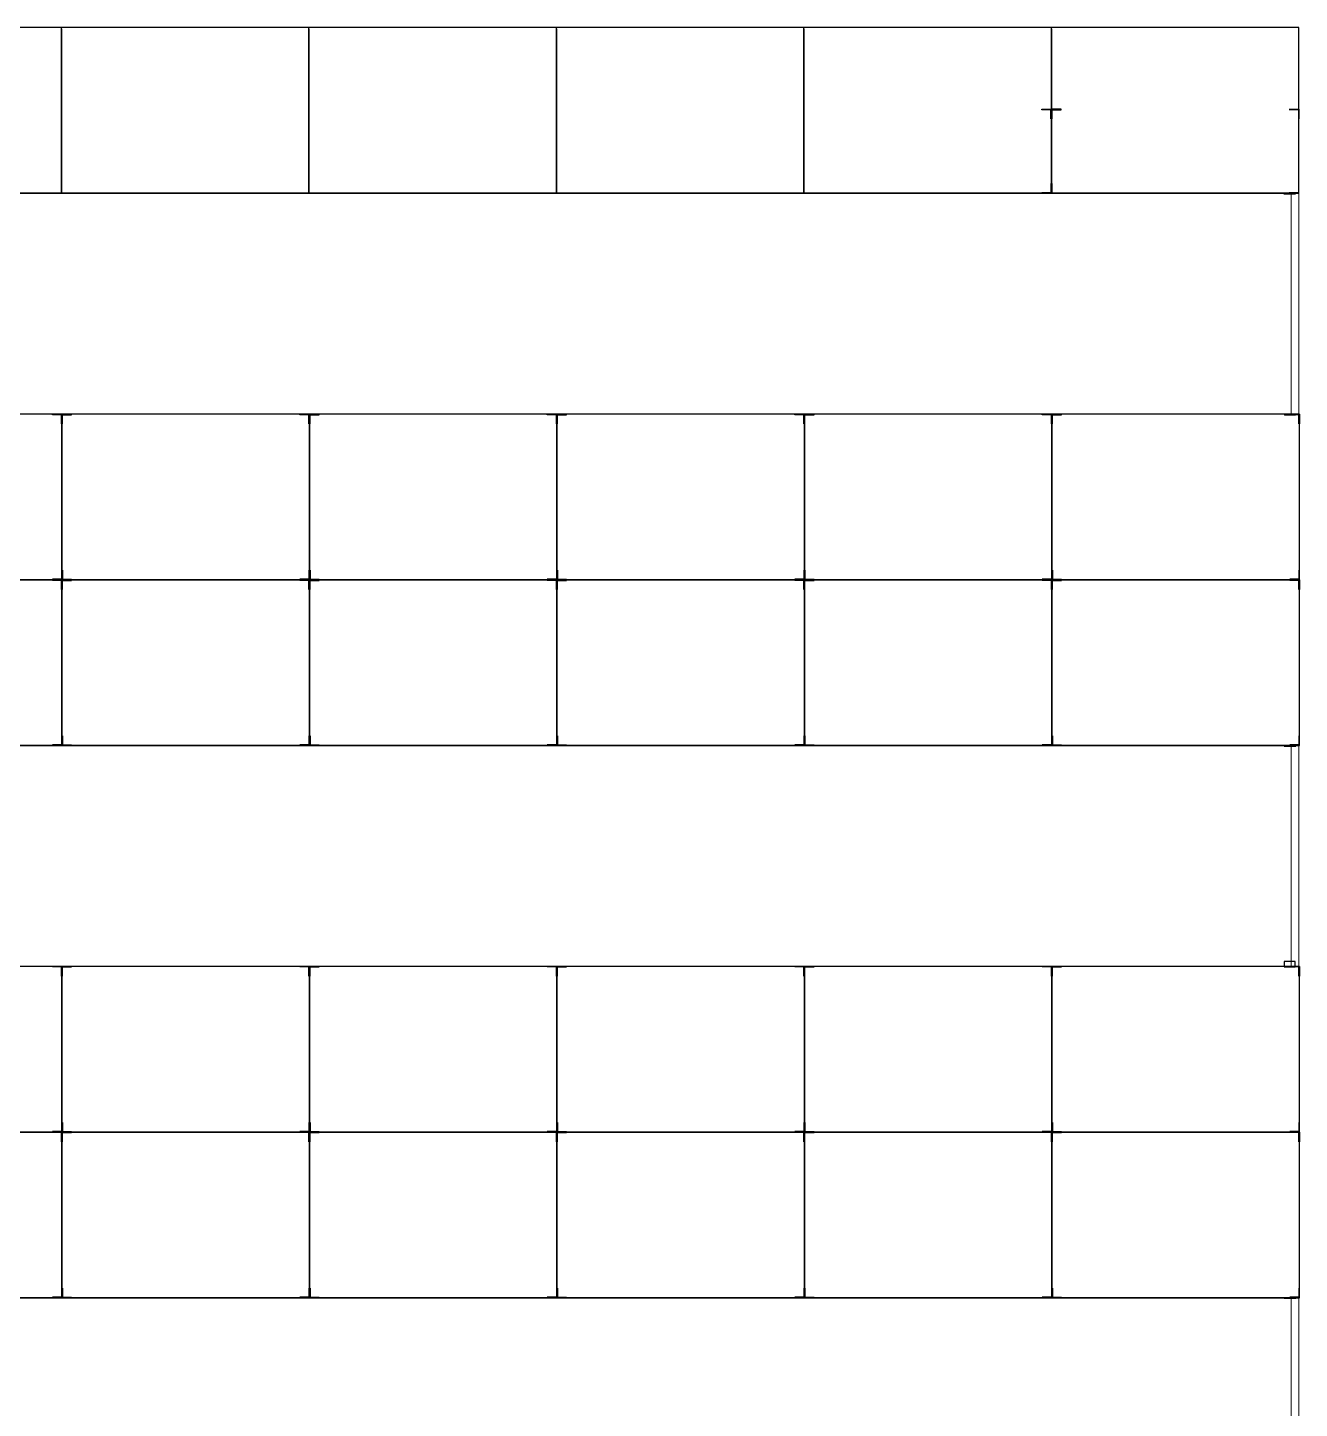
# Model space of a CAD drawing. Header units: millimetres. Extents: x 42 to 171, y 49 to 147.
# Drawn here: x 164.42 to 169.02, y 101.08 to 106.08 of the extents above; entities that cross this region are included whole.
import ezdxf

# ---------------------------------------------------------------- set-up
doc = ezdxf.new("R2010")
doc.units = ezdxf.units.MM
doc.layers.add('Mezzanine', color=160, linetype='Continuous')
doc.layers.add('WH', color=7, linetype='Continuous', lineweight=0)

msp = doc.modelspace()

# ---------------------------------------------------------------- linework, layer by layer
at = {"layer": 'Mezzanine', "color": 0}
for p, q in [((169.022253, 106.078935), (160.061175, 106.078935)), ((164.540718, 106.078935), (163.644411, 106.078935)), ((164.540718, 105.478935), (164.540718, 106.078935)), ((165.437025, 106.078935), (164.540718, 106.078935)), ((164.540718, 106.074922), (164.540718, 105.478935)), ((165.437025, 105.478935), (165.437025, 106.078935)), ((166.333332, 106.078935), (165.437025, 106.078935)), ((165.437025, 106.074922), (165.437025, 105.478935)), ((166.333332, 105.478935), (166.333332, 106.078935)), ((167.229639, 106.078935), (166.333332, 106.078935)), ((166.333332, 106.074922), (166.333332, 105.478935)), ((167.229639, 105.478935), (167.229639, 106.078935)), ((168.125946, 106.078935), (167.229639, 106.078935)), ((167.229639, 106.074922), (167.229639, 105.478935)), ((169.022253, 106.078935), (168.125946, 106.078935)), ((168.125946, 105.478935), (168.125946, 106.078935)), ((168.125946, 106.074922), (168.125946, 105.478935)), ((169.022253, 105.478935), (169.022253, 106.078935)), ((168.091511, 105.783309), (168.126368, 105.783309)), ((168.091511, 105.781309), (168.091511, 105.783309)), ((168.124376, 105.781309), (168.091511, 105.781309)), ((168.124376, 105.748309), (168.124376, 105.781309)), ((168.161224, 105.783309), (168.126368, 105.783309)), ((168.126368, 105.783309), (168.126368, 105.748309)), ((168.126368, 105.783309), (168.126368, 105.748309)), ((168.12836, 105.748309), (168.12836, 105.781309)), ((168.12836, 105.781309), (168.161224, 105.781309)), ((168.161224, 105.781309), (168.161224, 105.783309)), ((168.987818, 105.783309), (169.022675, 105.783309)), ((169.020683, 105.781309), (168.987818, 105.781309)), ((169.022675, 105.783309), (169.022675, 105.748309)), ((168.126368, 105.748309), (168.124376, 105.748309)), ((168.126368, 105.748309), (168.12836, 105.748309)), ((161.851797, 105.478935), (168.125946, 105.478935)), ((168.125946, 105.478935), (161.851797, 105.478935)), ((168.091089, 105.480935), (168.091089, 105.478935)), ((168.123954, 105.480935), (168.091089, 105.480935)), ((168.091089, 105.478935), (168.125946, 105.478935)), ((168.091089, 105.478935), (168.125946, 105.478935)), ((168.123954, 105.513935), (168.123954, 105.480935)), ((168.125946, 105.513935), (168.123954, 105.513935)), ((168.125946, 105.478935), (168.125946, 105.513935)), ((168.125946, 105.513935), (168.127938, 105.513935)), ((168.125946, 105.478935), (168.125946, 105.513935)), ((168.125946, 105.478935), (169.022253, 105.478935)), ((168.160802, 105.478935), (168.125946, 105.478935)), ((169.022253, 105.478935), (168.125946, 105.478935)), ((168.160802, 105.478935), (168.125946, 105.478935)), ((168.127938, 105.513935), (168.127938, 105.480935)), ((168.127938, 105.480935), (168.160802, 105.480935)), ((168.967955, 105.476935), (169.009684, 105.476935)), ((169.009547, 105.476935), (168.969547, 105.476935)), ((168.987396, 105.480935), (168.987396, 105.478935)), ((169.020261, 105.480935), (168.987396, 105.480935)), ((168.987396, 105.478935), (169.022253, 105.478935)), ((168.987396, 105.478935), (169.022253, 105.478935)), ((164.54271, 104.678935), (163.646403, 104.678935)), ((164.507853, 104.678935), (164.54271, 104.678935)), ((164.507853, 104.676935), (164.507853, 104.678935)), ((164.540718, 104.676935), (164.507853, 104.676935)), ((164.540718, 104.643935), (164.540718, 104.676935)), ((164.54271, 104.078935), (164.54271, 104.678935)), ((164.54271, 104.678935), (164.54271, 104.643935)), ((165.439017, 104.678935), (164.54271, 104.678935)), ((164.577566, 104.678935), (164.54271, 104.678935)), ((164.54271, 104.678935), (164.54271, 104.643935)), ((164.54271, 104.674922), (164.54271, 104.078935)), ((164.544701, 104.643935), (164.544701, 104.676935)), ((164.544701, 104.676935), (164.577566, 104.676935)), ((164.577566, 104.676935), (164.577566, 104.678935)), ((165.40416, 104.678935), (165.439017, 104.678935)), ((165.40416, 104.676935), (165.40416, 104.678935)), ((165.437025, 104.676935), (165.40416, 104.676935)), ((165.437025, 104.643935), (165.437025, 104.676935)), ((165.439017, 104.078935), (165.439017, 104.678935)), ((165.439017, 104.678935), (165.439017, 104.643935)), ((166.335324, 104.678935), (165.439017, 104.678935)), ((165.473873, 104.678935), (165.439017, 104.678935)), ((165.439017, 104.678935), (165.439017, 104.643935)), ((165.439017, 104.674922), (165.439017, 104.078935)), ((165.441008, 104.643935), (165.441008, 104.676935)), ((165.441008, 104.676935), (165.473873, 104.676935)), ((165.473873, 104.676935), (165.473873, 104.678935)), ((166.300467, 104.678935), (166.335324, 104.678935)), ((166.300467, 104.676935), (166.300467, 104.678935)), ((166.333332, 104.676935), (166.300467, 104.676935)), ((166.333332, 104.643935), (166.333332, 104.676935)), ((166.335324, 104.078935), (166.335324, 104.678935)), ((166.335324, 104.678935), (166.335324, 104.643935)), ((167.231631, 104.678935), (166.335324, 104.678935)), ((166.37018, 104.678935), (166.335324, 104.678935)), ((166.335324, 104.678935), (166.335324, 104.643935)), ((166.335324, 104.674922), (166.335324, 104.078935)), ((166.337315, 104.643935), (166.337315, 104.676935)), ((166.337315, 104.676935), (166.37018, 104.676935)), ((166.37018, 104.676935), (166.37018, 104.678935)), ((167.196774, 104.678935), (167.231631, 104.678935)), ((167.196774, 104.676935), (167.196774, 104.678935)), ((167.229639, 104.676935), (167.196774, 104.676935)), ((167.229639, 104.643935), (167.229639, 104.676935)), ((167.231631, 104.078935), (167.231631, 104.678935)), ((167.231631, 104.678935), (167.231631, 104.643935)), ((168.127938, 104.678935), (167.231631, 104.678935)), ((167.266487, 104.678935), (167.231631, 104.678935)), ((167.231631, 104.678935), (167.231631, 104.643935)), ((167.231631, 104.674922), (167.231631, 104.078935)), ((167.233622, 104.643935), (167.233622, 104.676935)), ((167.233622, 104.676935), (167.266487, 104.676935)), ((167.266487, 104.676935), (167.266487, 104.678935)), ((168.093081, 104.678935), (168.127938, 104.678935)), ((168.093081, 104.676935), (168.093081, 104.678935)), ((168.125946, 104.676935), (168.093081, 104.676935)), ((168.125946, 104.643935), (168.125946, 104.676935)), ((169.024245, 104.678935), (168.127938, 104.678935)), ((168.162794, 104.678935), (168.127938, 104.678935)), ((168.127938, 104.678935), (168.127938, 104.643935)), ((168.127938, 104.078935), (168.127938, 104.678935)), ((168.127938, 104.678935), (168.127938, 104.643935)), ((168.127938, 104.674922), (168.127938, 104.078935)), ((168.129929, 104.643935), (168.129929, 104.676935)), ((168.129929, 104.676935), (168.162794, 104.676935)), ((168.162794, 104.676935), (168.162794, 104.678935)), ((169.011402, 104.676935), (168.969673, 104.676935)), ((168.96981, 104.676935), (169.00981, 104.676935)), ((168.989388, 104.678935), (169.024245, 104.678935)), ((168.989388, 104.676935), (168.989388, 104.678935)), ((169.022253, 104.676935), (168.989388, 104.676935)), ((169.022253, 104.643935), (169.022253, 104.676935)), ((169.024245, 104.078935), (169.024245, 104.678935)), ((169.024245, 104.678935), (169.024245, 104.643935)), ((164.54271, 104.643935), (164.540718, 104.643935)), ((164.54271, 104.643935), (164.544701, 104.643935)), ((165.439017, 104.643935), (165.437025, 104.643935)), ((165.439017, 104.643935), (165.441008, 104.643935)), ((166.335324, 104.643935), (166.333332, 104.643935)), ((166.335324, 104.643935), (166.337315, 104.643935)), ((167.231631, 104.643935), (167.229639, 104.643935)), ((167.231631, 104.643935), (167.233622, 104.643935)), ((168.127938, 104.643935), (168.125946, 104.643935)), ((168.127938, 104.643935), (168.129929, 104.643935)), ((169.024245, 104.643935), (169.022253, 104.643935)), ((164.54271, 104.078935), (163.646403, 104.078935)), ((163.646403, 104.078935), (164.54271, 104.078935)), ((164.54271, 104.078935), (163.646403, 104.078935)), ((164.507853, 104.080935), (164.507853, 104.078935)), ((164.540718, 104.080935), (164.507853, 104.080935)), ((164.507853, 104.078935), (164.54271, 104.078935)), ((164.507853, 104.076935), (164.507853, 104.078935)), ((164.507853, 104.078935), (164.54271, 104.078935)), ((164.507853, 104.078935), (164.54271, 104.078935)), ((164.540718, 104.076935), (164.507853, 104.076935)), ((164.540718, 104.113935), (164.540718, 104.080935)), ((164.54271, 104.113935), (164.540718, 104.113935)), ((164.540718, 104.043935), (164.540718, 104.076935)), ((164.54271, 104.078935), (164.54271, 104.113935)), ((164.54271, 104.078935), (164.54271, 104.113935)), ((164.54271, 104.113935), (164.544701, 104.113935)), ((164.54271, 103.478935), (164.54271, 104.078935)), ((164.54271, 104.078935), (164.54271, 104.043935)), ((165.439017, 104.078935), (164.54271, 104.078935)), ((164.577566, 104.078935), (164.54271, 104.078935)), ((164.54271, 104.078935), (164.54271, 104.043935)), ((164.54271, 104.078935), (165.439017, 104.078935)), ((164.577566, 104.078935), (164.54271, 104.078935)), ((165.439017, 104.078935), (164.54271, 104.078935)), ((164.577566, 104.078935), (164.54271, 104.078935)), ((164.54271, 104.074922), (164.54271, 103.478935)), ((164.544701, 104.113935), (164.544701, 104.080935)), ((164.544701, 104.080935), (164.577566, 104.080935)), ((164.544701, 104.043935), (164.544701, 104.076935)), ((164.544701, 104.076935), (164.577566, 104.076935)), ((164.577566, 104.080935), (164.577566, 104.078935)), ((164.577566, 104.076935), (164.577566, 104.078935)), ((165.40416, 104.080935), (165.40416, 104.078935)), ((165.437025, 104.080935), (165.40416, 104.080935)), ((165.40416, 104.078935), (165.439017, 104.078935)), ((165.40416, 104.076935), (165.40416, 104.078935)), ((165.40416, 104.078935), (165.439017, 104.078935)), ((165.40416, 104.078935), (165.439017, 104.078935)), ((165.437025, 104.076935), (165.40416, 104.076935)), ((165.437025, 104.113935), (165.437025, 104.080935)), ((165.439017, 104.113935), (165.437025, 104.113935)), ((165.437025, 104.043935), (165.437025, 104.076935)), ((165.439017, 104.078935), (165.439017, 104.113935)), ((165.439017, 104.078935), (165.439017, 104.113935)), ((165.439017, 104.113935), (165.441008, 104.113935)), ((165.439017, 103.478935), (165.439017, 104.078935)), ((165.439017, 104.078935), (165.439017, 104.043935)), ((166.335324, 104.078935), (165.439017, 104.078935)), ((165.473873, 104.078935), (165.439017, 104.078935)), ((165.439017, 104.078935), (165.439017, 104.043935)), ((165.439017, 104.078935), (166.335324, 104.078935)), ((165.473873, 104.078935), (165.439017, 104.078935)), ((166.335324, 104.078935), (165.439017, 104.078935)), ((165.473873, 104.078935), (165.439017, 104.078935)), ((165.439017, 104.074922), (165.439017, 103.478935)), ((165.441008, 104.113935), (165.441008, 104.080935)), ((165.441008, 104.080935), (165.473873, 104.080935)), ((165.441008, 104.043935), (165.441008, 104.076935)), ((165.441008, 104.076935), (165.473873, 104.076935)), ((165.473873, 104.080935), (165.473873, 104.078935)), ((165.473873, 104.076935), (165.473873, 104.078935)), ((166.300467, 104.080935), (166.300467, 104.078935)), ((166.333332, 104.080935), (166.300467, 104.080935)), ((166.300467, 104.078935), (166.335324, 104.078935)), ((166.300467, 104.076935), (166.300467, 104.078935)), ((166.300467, 104.078935), (166.335324, 104.078935)), ((166.300467, 104.078935), (166.335324, 104.078935)), ((166.333332, 104.076935), (166.300467, 104.076935)), ((166.333332, 104.113935), (166.333332, 104.080935)), ((166.335324, 104.113935), (166.333332, 104.113935)), ((166.333332, 104.043935), (166.333332, 104.076935)), ((166.335324, 104.078935), (166.335324, 104.113935)), ((166.335324, 104.078935), (166.335324, 104.113935)), ((166.335324, 104.113935), (166.337315, 104.113935)), ((166.335324, 103.478935), (166.335324, 104.078935)), ((166.335324, 104.078935), (166.335324, 104.043935)), ((167.231631, 104.078935), (166.335324, 104.078935)), ((166.37018, 104.078935), (166.335324, 104.078935)), ((166.335324, 104.078935), (166.335324, 104.043935)), ((166.335324, 104.078935), (167.231631, 104.078935)), ((166.37018, 104.078935), (166.335324, 104.078935)), ((167.231631, 104.078935), (166.335324, 104.078935)), ((166.37018, 104.078935), (166.335324, 104.078935)), ((166.335324, 104.074922), (166.335324, 103.478935)), ((166.337315, 104.113935), (166.337315, 104.080935)), ((166.337315, 104.080935), (166.37018, 104.080935)), ((166.337315, 104.043935), (166.337315, 104.076935)), ((166.337315, 104.076935), (166.37018, 104.076935)), ((166.37018, 104.080935), (166.37018, 104.078935)), ((166.37018, 104.076935), (166.37018, 104.078935)), ((167.196774, 104.080935), (167.196774, 104.078935)), ((167.229639, 104.080935), (167.196774, 104.080935)), ((167.196774, 104.078935), (167.231631, 104.078935)), ((167.196774, 104.076935), (167.196774, 104.078935)), ((167.196774, 104.078935), (167.231631, 104.078935)), ((167.196774, 104.078935), (167.231631, 104.078935)), ((167.229639, 104.076935), (167.196774, 104.076935)), ((167.229639, 104.113935), (167.229639, 104.080935)), ((167.231631, 104.113935), (167.229639, 104.113935)), ((167.229639, 104.043935), (167.229639, 104.076935)), ((167.231631, 104.078935), (167.231631, 104.113935)), ((167.231631, 104.078935), (167.231631, 104.113935)), ((167.231631, 104.113935), (167.233622, 104.113935)), ((167.231631, 103.478935), (167.231631, 104.078935)), ((167.231631, 104.078935), (167.231631, 104.043935)), ((168.127938, 104.078935), (167.231631, 104.078935)), ((167.266487, 104.078935), (167.231631, 104.078935)), ((167.231631, 104.078935), (167.231631, 104.043935)), ((167.231631, 104.078935), (168.127938, 104.078935)), ((167.266487, 104.078935), (167.231631, 104.078935)), ((168.127938, 104.078935), (167.231631, 104.078935)), ((167.266487, 104.078935), (167.231631, 104.078935)), ((167.231631, 104.074922), (167.231631, 103.478935)), ((167.233622, 104.113935), (167.233622, 104.080935)), ((167.233622, 104.080935), (167.266487, 104.080935)), ((167.233622, 104.043935), (167.233622, 104.076935)), ((167.233622, 104.076935), (167.266487, 104.076935)), ((167.266487, 104.080935), (167.266487, 104.078935)), ((167.266487, 104.076935), (167.266487, 104.078935)), ((168.093081, 104.080935), (168.093081, 104.078935)), ((168.125946, 104.080935), (168.093081, 104.080935)), ((168.093081, 104.078935), (168.127938, 104.078935)), ((168.093081, 104.076935), (168.093081, 104.078935)), ((168.093081, 104.078935), (168.127938, 104.078935)), ((168.093081, 104.078935), (168.127938, 104.078935)), ((168.125946, 104.076935), (168.093081, 104.076935)), ((168.125946, 104.113935), (168.125946, 104.080935)), ((168.127938, 104.113935), (168.125946, 104.113935)), ((168.125946, 104.043935), (168.125946, 104.076935)), ((168.127938, 104.078935), (168.127938, 104.113935)), ((168.127938, 104.113935), (168.129929, 104.113935)), ((168.127938, 104.078935), (168.127938, 104.113935)), ((168.127938, 104.078935), (169.024245, 104.078935)), ((168.162794, 104.078935), (168.127938, 104.078935)), ((169.024245, 104.078935), (168.127938, 104.078935)), ((168.162794, 104.078935), (168.127938, 104.078935)), ((169.024245, 104.078935), (168.127938, 104.078935)), ((168.162794, 104.078935), (168.127938, 104.078935)), ((168.127938, 104.078935), (168.127938, 104.043935)), ((168.127938, 103.478935), (168.127938, 104.078935)), ((168.127938, 104.078935), (168.127938, 104.043935)), ((168.127938, 104.074922), (168.127938, 103.478935)), ((168.129929, 104.113935), (168.129929, 104.080935)), ((168.129929, 104.080935), (168.162794, 104.080935)), ((168.129929, 104.043935), (168.129929, 104.076935)), ((168.129929, 104.076935), (168.162794, 104.076935)), ((168.162794, 104.080935), (168.162794, 104.078935)), ((168.162794, 104.076935), (168.162794, 104.078935)), ((168.989388, 104.080935), (168.989388, 104.078935)), ((169.022253, 104.080935), (168.989388, 104.080935)), ((168.989388, 104.078935), (169.024245, 104.078935)), ((168.989388, 104.078935), (169.024245, 104.078935)), ((168.989388, 104.078935), (169.024245, 104.078935)), ((168.989388, 104.076935), (168.989388, 104.078935)), ((169.022253, 104.076935), (168.989388, 104.076935)), ((169.022253, 104.113935), (169.022253, 104.080935)), ((169.024245, 104.113935), (169.022253, 104.113935)), ((169.022253, 104.043935), (169.022253, 104.076935)), ((169.024245, 104.078935), (169.024245, 104.113935)), ((169.024245, 103.478935), (169.024245, 104.078935)), ((169.024245, 104.078935), (169.024245, 104.043935)), ((164.54271, 104.043935), (164.540718, 104.043935)), ((164.54271, 104.043935), (164.544701, 104.043935)), ((165.439017, 104.043935), (165.437025, 104.043935)), ((165.439017, 104.043935), (165.441008, 104.043935)), ((166.335324, 104.043935), (166.333332, 104.043935)), ((166.335324, 104.043935), (166.337315, 104.043935)), ((167.231631, 104.043935), (167.229639, 104.043935)), ((167.231631, 104.043935), (167.233622, 104.043935)), ((168.127938, 104.043935), (168.125946, 104.043935)), ((168.127938, 104.043935), (168.129929, 104.043935)), ((169.024245, 104.043935), (169.022253, 104.043935)), ((163.646403, 103.478935), (164.54271, 103.478935)), ((164.54271, 103.478935), (163.646403, 103.478935)), ((164.507853, 103.480935), (164.507853, 103.478935)), ((164.540718, 103.480935), (164.507853, 103.480935)), ((164.507853, 103.478935), (164.54271, 103.478935)), ((164.507853, 103.478935), (164.54271, 103.478935)), ((164.540718, 103.513935), (164.540718, 103.480935)), ((164.54271, 103.513935), (164.540718, 103.513935)), ((164.54271, 103.478935), (164.54271, 103.513935)), ((164.54271, 103.478935), (164.54271, 103.513935)), ((164.54271, 103.513935), (164.544701, 103.513935)), ((164.54271, 103.478935), (165.439017, 103.478935)), ((164.577566, 103.478935), (164.54271, 103.478935)), ((165.439017, 103.478935), (164.54271, 103.478935)), ((164.577566, 103.478935), (164.54271, 103.478935)), ((164.544701, 103.513935), (164.544701, 103.480935)), ((164.544701, 103.480935), (164.577566, 103.480935)), ((164.577566, 103.480935), (164.577566, 103.478935)), ((165.40416, 103.480935), (165.40416, 103.478935)), ((165.437025, 103.480935), (165.40416, 103.480935)), ((165.40416, 103.478935), (165.439017, 103.478935)), ((165.40416, 103.478935), (165.439017, 103.478935)), ((165.437025, 103.513935), (165.437025, 103.480935)), ((165.439017, 103.513935), (165.437025, 103.513935)), ((165.439017, 103.478935), (165.439017, 103.513935)), ((165.439017, 103.478935), (165.439017, 103.513935)), ((165.439017, 103.513935), (165.441008, 103.513935)), ((165.439017, 103.478935), (166.335324, 103.478935)), ((165.473873, 103.478935), (165.439017, 103.478935)), ((166.335324, 103.478935), (165.439017, 103.478935)), ((165.473873, 103.478935), (165.439017, 103.478935)), ((165.441008, 103.513935), (165.441008, 103.480935)), ((165.441008, 103.480935), (165.473873, 103.480935)), ((165.473873, 103.480935), (165.473873, 103.478935)), ((166.300467, 103.480935), (166.300467, 103.478935)), ((166.333332, 103.480935), (166.300467, 103.480935)), ((166.300467, 103.478935), (166.335324, 103.478935)), ((166.300467, 103.478935), (166.335324, 103.478935)), ((166.333332, 103.513935), (166.333332, 103.480935)), ((166.335324, 103.513935), (166.333332, 103.513935)), ((166.335324, 103.478935), (166.335324, 103.513935)), ((166.335324, 103.478935), (166.335324, 103.513935)), ((166.335324, 103.513935), (166.337315, 103.513935)), ((166.335324, 103.478935), (167.231631, 103.478935)), ((166.37018, 103.478935), (166.335324, 103.478935)), ((167.231631, 103.478935), (166.335324, 103.478935)), ((166.37018, 103.478935), (166.335324, 103.478935)), ((166.337315, 103.513935), (166.337315, 103.480935)), ((166.337315, 103.480935), (166.37018, 103.480935)), ((166.37018, 103.480935), (166.37018, 103.478935)), ((167.196774, 103.480935), (167.196774, 103.478935)), ((167.229639, 103.480935), (167.196774, 103.480935)), ((167.196774, 103.478935), (167.231631, 103.478935)), ((167.196774, 103.478935), (167.231631, 103.478935)), ((167.229639, 103.513935), (167.229639, 103.480935)), ((167.231631, 103.513935), (167.229639, 103.513935)), ((167.231631, 103.478935), (167.231631, 103.513935)), ((167.231631, 103.478935), (167.231631, 103.513935)), ((167.231631, 103.513935), (167.233622, 103.513935)), ((167.231631, 103.478935), (168.127938, 103.478935)), ((167.266487, 103.478935), (167.231631, 103.478935)), ((168.127938, 103.478935), (167.231631, 103.478935)), ((167.266487, 103.478935), (167.231631, 103.478935)), ((167.233622, 103.513935), (167.233622, 103.480935)), ((167.233622, 103.480935), (167.266487, 103.480935)), ((167.266487, 103.480935), (167.266487, 103.478935)), ((168.093081, 103.480935), (168.093081, 103.478935)), ((168.125946, 103.480935), (168.093081, 103.480935)), ((168.093081, 103.478935), (168.127938, 103.478935)), ((168.093081, 103.478935), (168.127938, 103.478935)), ((168.125946, 103.513935), (168.125946, 103.480935)), ((168.127938, 103.513935), (168.125946, 103.513935)), ((168.127938, 103.478935), (168.127938, 103.513935)), ((168.127938, 103.513935), (168.129929, 103.513935)), ((168.127938, 103.478935), (168.127938, 103.513935)), ((168.127938, 103.478935), (169.024245, 103.478935)), ((168.162794, 103.478935), (168.127938, 103.478935)), ((169.024245, 103.478935), (168.127938, 103.478935)), ((168.162794, 103.478935), (168.127938, 103.478935)), ((168.129929, 103.513935), (168.129929, 103.480935)), ((168.129929, 103.480935), (168.162794, 103.480935)), ((168.162794, 103.480935), (168.162794, 103.478935)), ((168.969525, 103.476928), (169.011253, 103.476928)), ((169.011117, 103.476928), (168.971117, 103.476928)), ((168.989388, 103.480935), (168.989388, 103.478935)), ((169.022253, 103.480935), (168.989388, 103.480935)), ((168.989388, 103.478935), (169.024245, 103.478935)), ((168.989388, 103.478935), (169.024245, 103.478935)), ((169.022253, 103.513935), (169.022253, 103.480935)), ((169.024245, 103.513935), (169.022253, 103.513935)), ((169.024245, 103.478935), (169.024245, 103.513935)), ((164.54271, 102.678935), (163.646403, 102.678935)), ((164.507853, 102.678935), (164.54271, 102.678935)), ((164.507853, 102.676935), (164.507853, 102.678935)), ((164.540718, 102.676935), (164.507853, 102.676935)), ((164.540718, 102.643935), (164.540718, 102.676935)), ((164.54271, 102.078935), (164.54271, 102.678935)), ((164.54271, 102.678935), (164.54271, 102.643935)), ((165.439017, 102.678935), (164.54271, 102.678935)), ((164.577566, 102.678935), (164.54271, 102.678935)), ((164.54271, 102.678935), (164.54271, 102.643935)), ((164.54271, 102.674922), (164.54271, 102.078935)), ((164.544701, 102.643935), (164.544701, 102.676935)), ((164.544701, 102.676935), (164.577566, 102.676935)), ((164.577566, 102.676935), (164.577566, 102.678935)), ((165.40416, 102.678935), (165.439017, 102.678935)), ((165.40416, 102.676935), (165.40416, 102.678935)), ((165.437025, 102.676935), (165.40416, 102.676935)), ((165.437025, 102.643935), (165.437025, 102.676935)), ((165.439017, 102.078935), (165.439017, 102.678935)), ((165.439017, 102.678935), (165.439017, 102.643935)), ((166.335324, 102.678935), (165.439017, 102.678935)), ((165.473873, 102.678935), (165.439017, 102.678935)), ((165.439017, 102.678935), (165.439017, 102.643935)), ((165.439017, 102.674922), (165.439017, 102.078935)), ((165.441008, 102.643935), (165.441008, 102.676935)), ((165.441008, 102.676935), (165.473873, 102.676935)), ((165.473873, 102.676935), (165.473873, 102.678935)), ((166.300467, 102.678935), (166.335324, 102.678935)), ((166.300467, 102.676935), (166.300467, 102.678935)), ((166.333332, 102.676935), (166.300467, 102.676935)), ((166.333332, 102.643935), (166.333332, 102.676935)), ((166.335324, 102.078935), (166.335324, 102.678935)), ((166.335324, 102.678935), (166.335324, 102.643935)), ((167.231631, 102.678935), (166.335324, 102.678935)), ((166.37018, 102.678935), (166.335324, 102.678935)), ((166.335324, 102.678935), (166.335324, 102.643935)), ((166.335324, 102.674922), (166.335324, 102.078935)), ((166.337315, 102.643935), (166.337315, 102.676935)), ((166.337315, 102.676935), (166.37018, 102.676935)), ((166.37018, 102.676935), (166.37018, 102.678935)), ((167.196774, 102.678935), (167.231631, 102.678935)), ((167.196774, 102.676935), (167.196774, 102.678935)), ((167.229639, 102.676935), (167.196774, 102.676935)), ((167.229639, 102.643935), (167.229639, 102.676935)), ((167.231631, 102.078935), (167.231631, 102.678935)), ((167.231631, 102.678935), (167.231631, 102.643935)), ((168.127938, 102.678935), (167.231631, 102.678935)), ((167.266487, 102.678935), (167.231631, 102.678935)), ((167.231631, 102.678935), (167.231631, 102.643935)), ((167.231631, 102.674922), (167.231631, 102.078935)), ((167.233622, 102.643935), (167.233622, 102.676935)), ((167.233622, 102.676935), (167.266487, 102.676935)), ((167.266487, 102.676935), (167.266487, 102.678935)), ((168.093081, 102.678935), (168.127938, 102.678935)), ((168.093081, 102.676935), (168.093081, 102.678935)), ((168.125946, 102.676935), (168.093081, 102.676935)), ((168.125946, 102.643935), (168.125946, 102.676935)), ((169.024245, 102.678935), (168.127938, 102.678935)), ((168.162794, 102.678935), (168.127938, 102.678935)), ((168.127938, 102.678935), (168.127938, 102.643935)), ((168.127938, 102.078935), (168.127938, 102.678935)), ((168.127938, 102.678935), (168.127938, 102.643935)), ((168.127938, 102.674922), (168.127938, 102.078935)), ((168.129929, 102.643935), (168.129929, 102.676935)), ((168.129929, 102.676935), (168.162794, 102.676935)), ((168.162794, 102.676935), (168.162794, 102.678935)), ((169.01098, 102.676928), (168.969251, 102.676928)), ((168.969388, 102.696928), (168.969388, 102.676928)), ((169.009388, 102.696928), (168.969388, 102.696928)), ((168.969388, 102.676928), (169.009388, 102.676928)), ((168.989388, 102.678935), (169.024245, 102.678935)), ((168.989388, 102.676935), (168.989388, 102.678935)), ((169.022253, 102.676935), (168.989388, 102.676935)), ((169.009388, 102.676928), (169.009388, 102.696928)), ((169.022253, 102.643935), (169.022253, 102.676935)), ((169.024245, 102.078935), (169.024245, 102.678935)), ((169.024245, 102.678935), (169.024245, 102.643935)), ((164.54271, 102.643935), (164.540718, 102.643935)), ((164.54271, 102.643935), (164.544701, 102.643935)), ((165.439017, 102.643935), (165.437025, 102.643935)), ((165.439017, 102.643935), (165.441008, 102.643935)), ((166.335324, 102.643935), (166.333332, 102.643935)), ((166.335324, 102.643935), (166.337315, 102.643935)), ((167.231631, 102.643935), (167.229639, 102.643935)), ((167.231631, 102.643935), (167.233622, 102.643935)), ((168.127938, 102.643935), (168.125946, 102.643935)), ((168.127938, 102.643935), (168.129929, 102.643935)), ((169.024245, 102.643935), (169.022253, 102.643935)), ((164.54271, 102.078935), (163.646403, 102.078935)), ((163.646403, 102.078935), (164.54271, 102.078935)), ((164.54271, 102.078935), (163.646403, 102.078935)), ((164.507853, 102.080935), (164.507853, 102.078935)), ((164.540718, 102.080935), (164.507853, 102.080935)), ((164.507853, 102.078935), (164.54271, 102.078935)), ((164.507853, 102.076935), (164.507853, 102.078935)), ((164.507853, 102.078935), (164.54271, 102.078935)), ((164.507853, 102.078935), (164.54271, 102.078935)), ((164.540718, 102.076935), (164.507853, 102.076935)), ((164.540718, 102.113935), (164.540718, 102.080935)), ((164.54271, 102.113935), (164.540718, 102.113935)), ((164.540718, 102.043935), (164.540718, 102.076935)), ((164.54271, 102.078935), (164.54271, 102.113935)), ((164.54271, 102.078935), (164.54271, 102.113935)), ((164.54271, 102.113935), (164.544701, 102.113935)), ((164.54271, 101.478935), (164.54271, 102.078935)), ((164.54271, 102.078935), (164.54271, 102.043935)), ((165.439017, 102.078935), (164.54271, 102.078935)), ((164.577566, 102.078935), (164.54271, 102.078935)), ((164.54271, 102.078935), (164.54271, 102.043935)), ((164.54271, 102.078935), (165.439017, 102.078935)), ((164.577566, 102.078935), (164.54271, 102.078935)), ((165.439017, 102.078935), (164.54271, 102.078935)), ((164.577566, 102.078935), (164.54271, 102.078935)), ((164.54271, 102.074922), (164.54271, 101.478935)), ((164.544701, 102.113935), (164.544701, 102.080935)), ((164.544701, 102.080935), (164.577566, 102.080935)), ((164.544701, 102.043935), (164.544701, 102.076935)), ((164.544701, 102.076935), (164.577566, 102.076935)), ((164.577566, 102.080935), (164.577566, 102.078935)), ((164.577566, 102.076935), (164.577566, 102.078935)), ((165.40416, 102.080935), (165.40416, 102.078935)), ((165.437025, 102.080935), (165.40416, 102.080935)), ((165.40416, 102.078935), (165.439017, 102.078935)), ((165.40416, 102.076935), (165.40416, 102.078935)), ((165.40416, 102.078935), (165.439017, 102.078935)), ((165.40416, 102.078935), (165.439017, 102.078935)), ((165.437025, 102.076935), (165.40416, 102.076935)), ((165.437025, 102.113935), (165.437025, 102.080935)), ((165.439017, 102.113935), (165.437025, 102.113935)), ((165.437025, 102.043935), (165.437025, 102.076935)), ((165.439017, 102.078935), (165.439017, 102.113935)), ((165.439017, 102.078935), (165.439017, 102.113935)), ((165.439017, 102.113935), (165.441008, 102.113935)), ((165.439017, 101.478935), (165.439017, 102.078935)), ((165.439017, 102.078935), (165.439017, 102.043935)), ((166.335324, 102.078935), (165.439017, 102.078935)), ((165.473873, 102.078935), (165.439017, 102.078935)), ((165.439017, 102.078935), (165.439017, 102.043935)), ((165.439017, 102.078935), (166.335324, 102.078935)), ((165.473873, 102.078935), (165.439017, 102.078935)), ((166.335324, 102.078935), (165.439017, 102.078935)), ((165.473873, 102.078935), (165.439017, 102.078935)), ((165.439017, 102.074922), (165.439017, 101.478935)), ((165.441008, 102.113935), (165.441008, 102.080935)), ((165.441008, 102.080935), (165.473873, 102.080935)), ((165.441008, 102.043935), (165.441008, 102.076935)), ((165.441008, 102.076935), (165.473873, 102.076935)), ((165.473873, 102.080935), (165.473873, 102.078935)), ((165.473873, 102.076935), (165.473873, 102.078935)), ((166.300467, 102.080935), (166.300467, 102.078935)), ((166.333332, 102.080935), (166.300467, 102.080935)), ((166.300467, 102.078935), (166.335324, 102.078935)), ((166.300467, 102.076935), (166.300467, 102.078935)), ((166.300467, 102.078935), (166.335324, 102.078935)), ((166.300467, 102.078935), (166.335324, 102.078935)), ((166.333332, 102.076935), (166.300467, 102.076935)), ((166.333332, 102.113935), (166.333332, 102.080935)), ((166.335324, 102.113935), (166.333332, 102.113935)), ((166.333332, 102.043935), (166.333332, 102.076935)), ((166.335324, 102.078935), (166.335324, 102.113935)), ((166.335324, 102.078935), (166.335324, 102.113935)), ((166.335324, 102.113935), (166.337315, 102.113935)), ((166.335324, 101.478935), (166.335324, 102.078935)), ((166.335324, 102.078935), (166.335324, 102.043935)), ((167.231631, 102.078935), (166.335324, 102.078935)), ((166.37018, 102.078935), (166.335324, 102.078935)), ((166.335324, 102.078935), (166.335324, 102.043935)), ((166.335324, 102.078935), (167.231631, 102.078935)), ((166.37018, 102.078935), (166.335324, 102.078935)), ((167.231631, 102.078935), (166.335324, 102.078935)), ((166.37018, 102.078935), (166.335324, 102.078935)), ((166.335324, 102.074922), (166.335324, 101.478935)), ((166.337315, 102.113935), (166.337315, 102.080935)), ((166.337315, 102.080935), (166.37018, 102.080935)), ((166.337315, 102.043935), (166.337315, 102.076935)), ((166.337315, 102.076935), (166.37018, 102.076935)), ((166.37018, 102.080935), (166.37018, 102.078935)), ((166.37018, 102.076935), (166.37018, 102.078935)), ((167.196774, 102.080935), (167.196774, 102.078935)), ((167.229639, 102.080935), (167.196774, 102.080935)), ((167.196774, 102.078935), (167.231631, 102.078935)), ((167.196774, 102.076935), (167.196774, 102.078935)), ((167.196774, 102.078935), (167.231631, 102.078935)), ((167.196774, 102.078935), (167.231631, 102.078935)), ((167.229639, 102.076935), (167.196774, 102.076935)), ((167.229639, 102.113935), (167.229639, 102.080935)), ((167.231631, 102.113935), (167.229639, 102.113935)), ((167.229639, 102.043935), (167.229639, 102.076935)), ((167.231631, 102.078935), (167.231631, 102.113935)), ((167.231631, 102.078935), (167.231631, 102.113935)), ((167.231631, 102.113935), (167.233622, 102.113935)), ((167.231631, 101.478935), (167.231631, 102.078935)), ((167.231631, 102.078935), (167.231631, 102.043935)), ((168.127938, 102.078935), (167.231631, 102.078935)), ((167.266487, 102.078935), (167.231631, 102.078935)), ((167.231631, 102.078935), (167.231631, 102.043935)), ((167.231631, 102.078935), (168.127938, 102.078935)), ((167.266487, 102.078935), (167.231631, 102.078935)), ((168.127938, 102.078935), (167.231631, 102.078935)), ((167.266487, 102.078935), (167.231631, 102.078935)), ((167.231631, 102.074922), (167.231631, 101.478935)), ((167.233622, 102.113935), (167.233622, 102.080935)), ((167.233622, 102.080935), (167.266487, 102.080935)), ((167.233622, 102.043935), (167.233622, 102.076935)), ((167.233622, 102.076935), (167.266487, 102.076935)), ((167.266487, 102.080935), (167.266487, 102.078935)), ((167.266487, 102.076935), (167.266487, 102.078935)), ((168.093081, 102.080935), (168.093081, 102.078935)), ((168.125946, 102.080935), (168.093081, 102.080935)), ((168.093081, 102.078935), (168.127938, 102.078935)), ((168.093081, 102.076935), (168.093081, 102.078935)), ((168.093081, 102.078935), (168.127938, 102.078935)), ((168.093081, 102.078935), (168.127938, 102.078935)), ((168.125946, 102.076935), (168.093081, 102.076935)), ((168.125946, 102.113935), (168.125946, 102.080935)), ((168.127938, 102.113935), (168.125946, 102.113935)), ((168.125946, 102.043935), (168.125946, 102.076935)), ((168.127938, 102.078935), (168.127938, 102.113935)), ((168.127938, 102.113935), (168.129929, 102.113935)), ((168.127938, 102.078935), (168.127938, 102.113935)), ((168.127938, 102.078935), (169.024245, 102.078935)), ((168.162794, 102.078935), (168.127938, 102.078935)), ((169.024245, 102.078935), (168.127938, 102.078935)), ((168.162794, 102.078935), (168.127938, 102.078935)), ((169.024245, 102.078935), (168.127938, 102.078935)), ((168.162794, 102.078935), (168.127938, 102.078935)), ((168.127938, 102.078935), (168.127938, 102.043935)), ((168.127938, 101.478935), (168.127938, 102.078935)), ((168.127938, 102.078935), (168.127938, 102.043935)), ((168.127938, 102.074922), (168.127938, 101.478935)), ((168.129929, 102.113935), (168.129929, 102.080935)), ((168.129929, 102.080935), (168.162794, 102.080935)), ((168.129929, 102.043935), (168.129929, 102.076935)), ((168.129929, 102.076935), (168.162794, 102.076935)), ((168.162794, 102.080935), (168.162794, 102.078935)), ((168.162794, 102.076935), (168.162794, 102.078935)), ((168.989388, 102.080935), (168.989388, 102.078935)), ((169.022253, 102.080935), (168.989388, 102.080935)), ((168.989388, 102.078935), (169.024245, 102.078935)), ((168.989388, 102.078935), (169.024245, 102.078935)), ((168.989388, 102.078935), (169.024245, 102.078935)), ((168.989388, 102.076935), (168.989388, 102.078935)), ((169.022253, 102.076935), (168.989388, 102.076935)), ((169.022253, 102.113935), (169.022253, 102.080935)), ((169.024245, 102.113935), (169.022253, 102.113935)), ((169.022253, 102.043935), (169.022253, 102.076935)), ((169.024245, 102.078935), (169.024245, 102.113935)), ((169.024245, 101.478935), (169.024245, 102.078935)), ((169.024245, 102.078935), (169.024245, 102.043935)), ((164.54271, 102.043935), (164.540718, 102.043935)), ((164.54271, 102.043935), (164.544701, 102.043935)), ((165.439017, 102.043935), (165.437025, 102.043935)), ((165.439017, 102.043935), (165.441008, 102.043935)), ((166.335324, 102.043935), (166.333332, 102.043935)), ((166.335324, 102.043935), (166.337315, 102.043935)), ((167.231631, 102.043935), (167.229639, 102.043935)), ((167.231631, 102.043935), (167.233622, 102.043935)), ((168.127938, 102.043935), (168.125946, 102.043935)), ((168.127938, 102.043935), (168.129929, 102.043935)), ((169.024245, 102.043935), (169.022253, 102.043935)), ((163.646403, 101.478935), (164.54271, 101.478935)), ((164.54271, 101.478935), (163.646403, 101.478935)), ((164.507853, 101.480935), (164.507853, 101.478935)), ((164.540718, 101.480935), (164.507853, 101.480935)), ((164.507853, 101.478935), (164.54271, 101.478935)), ((164.507853, 101.478935), (164.54271, 101.478935)), ((164.540718, 101.513935), (164.540718, 101.480935)), ((164.54271, 101.513935), (164.540718, 101.513935)), ((164.54271, 101.478935), (164.54271, 101.513935)), ((164.54271, 101.478935), (164.54271, 101.513935)), ((164.54271, 101.513935), (164.544701, 101.513935)), ((164.54271, 101.478935), (165.439017, 101.478935)), ((164.577566, 101.478935), (164.54271, 101.478935)), ((165.439017, 101.478935), (164.54271, 101.478935)), ((164.577566, 101.478935), (164.54271, 101.478935)), ((164.544701, 101.513935), (164.544701, 101.480935)), ((164.544701, 101.480935), (164.577566, 101.480935)), ((164.577566, 101.480935), (164.577566, 101.478935)), ((165.40416, 101.480935), (165.40416, 101.478935)), ((165.437025, 101.480935), (165.40416, 101.480935)), ((165.40416, 101.478935), (165.439017, 101.478935)), ((165.40416, 101.478935), (165.439017, 101.478935)), ((165.437025, 101.513935), (165.437025, 101.480935)), ((165.439017, 101.513935), (165.437025, 101.513935)), ((165.439017, 101.478935), (165.439017, 101.513935)), ((165.439017, 101.478935), (165.439017, 101.513935)), ((165.439017, 101.513935), (165.441008, 101.513935)), ((165.439017, 101.478935), (166.335324, 101.478935)), ((165.473873, 101.478935), (165.439017, 101.478935)), ((166.335324, 101.478935), (165.439017, 101.478935)), ((165.473873, 101.478935), (165.439017, 101.478935)), ((165.441008, 101.513935), (165.441008, 101.480935)), ((165.441008, 101.480935), (165.473873, 101.480935)), ((165.473873, 101.480935), (165.473873, 101.478935)), ((166.300467, 101.480935), (166.300467, 101.478935)), ((166.333332, 101.480935), (166.300467, 101.480935)), ((166.300467, 101.478935), (166.335324, 101.478935)), ((166.300467, 101.478935), (166.335324, 101.478935)), ((166.333332, 101.513935), (166.333332, 101.480935)), ((166.335324, 101.513935), (166.333332, 101.513935)), ((166.335324, 101.478935), (166.335324, 101.513935)), ((166.335324, 101.478935), (166.335324, 101.513935)), ((166.335324, 101.513935), (166.337315, 101.513935)), ((166.335324, 101.478935), (167.231631, 101.478935)), ((166.37018, 101.478935), (166.335324, 101.478935)), ((167.231631, 101.478935), (166.335324, 101.478935)), ((166.37018, 101.478935), (166.335324, 101.478935)), ((166.337315, 101.513935), (166.337315, 101.480935)), ((166.337315, 101.480935), (166.37018, 101.480935)), ((166.37018, 101.480935), (166.37018, 101.478935)), ((167.196774, 101.480935), (167.196774, 101.478935)), ((167.229639, 101.480935), (167.196774, 101.480935)), ((167.196774, 101.478935), (167.231631, 101.478935)), ((167.196774, 101.478935), (167.231631, 101.478935)), ((167.229639, 101.513935), (167.229639, 101.480935)), ((167.231631, 101.513935), (167.229639, 101.513935)), ((167.231631, 101.478935), (167.231631, 101.513935)), ((167.231631, 101.478935), (167.231631, 101.513935)), ((167.231631, 101.513935), (167.233622, 101.513935)), ((167.231631, 101.478935), (168.127938, 101.478935)), ((167.266487, 101.478935), (167.231631, 101.478935)), ((168.127938, 101.478935), (167.231631, 101.478935)), ((167.266487, 101.478935), (167.231631, 101.478935)), ((167.233622, 101.513935), (167.233622, 101.480935)), ((167.233622, 101.480935), (167.266487, 101.480935)), ((167.266487, 101.480935), (167.266487, 101.478935)), ((168.093081, 101.480935), (168.093081, 101.478935)), ((168.125946, 101.480935), (168.093081, 101.480935)), ((168.093081, 101.478935), (168.127938, 101.478935)), ((168.093081, 101.478935), (168.127938, 101.478935)), ((168.125946, 101.513935), (168.125946, 101.480935)), ((168.127938, 101.513935), (168.125946, 101.513935)), ((168.127938, 101.478935), (168.127938, 101.513935)), ((168.127938, 101.513935), (168.129929, 101.513935)), ((168.127938, 101.478935), (168.127938, 101.513935)), ((168.127938, 101.478935), (169.024245, 101.478935)), ((168.162794, 101.478935), (168.127938, 101.478935)), ((169.024245, 101.478935), (168.127938, 101.478935)), ((168.162794, 101.478935), (168.127938, 101.478935)), ((168.129929, 101.513935), (168.129929, 101.480935)), ((168.129929, 101.480935), (168.162794, 101.480935)), ((168.162794, 101.480935), (168.162794, 101.478935)), ((168.969525, 101.476928), (169.011253, 101.476928)), ((169.011117, 101.476928), (168.971117, 101.476928)), ((168.989388, 101.480935), (168.989388, 101.478935)), ((169.022253, 101.480935), (168.989388, 101.480935)), ((168.989388, 101.478935), (169.024245, 101.478935)), ((168.989388, 101.478935), (169.024245, 101.478935)), ((169.022253, 101.513935), (169.022253, 101.480935)), ((169.024245, 101.513935), (169.022253, 101.513935)), ((169.024245, 101.478935), (169.024245, 101.513935))]:
    msp.add_line(p, q, dxfattribs=at)
at = {"layer": 'WH', "color": 0}
for p, q in [((168.994584, 105.478935), (168.994584, 104.678935)), ((169.022253, 105.478935), (169.022253, 104.678935)), ((168.994584, 103.478935), (168.994584, 102.678935)), ((169.022253, 103.478935), (169.022253, 102.678935)), ((168.994584, 101.478935), (168.994584, 100.678935)), ((169.022253, 101.478935), (169.022253, 100.678935))]:
    msp.add_line(p, q, dxfattribs=at)

doc.saveas('drawing.dxf')
